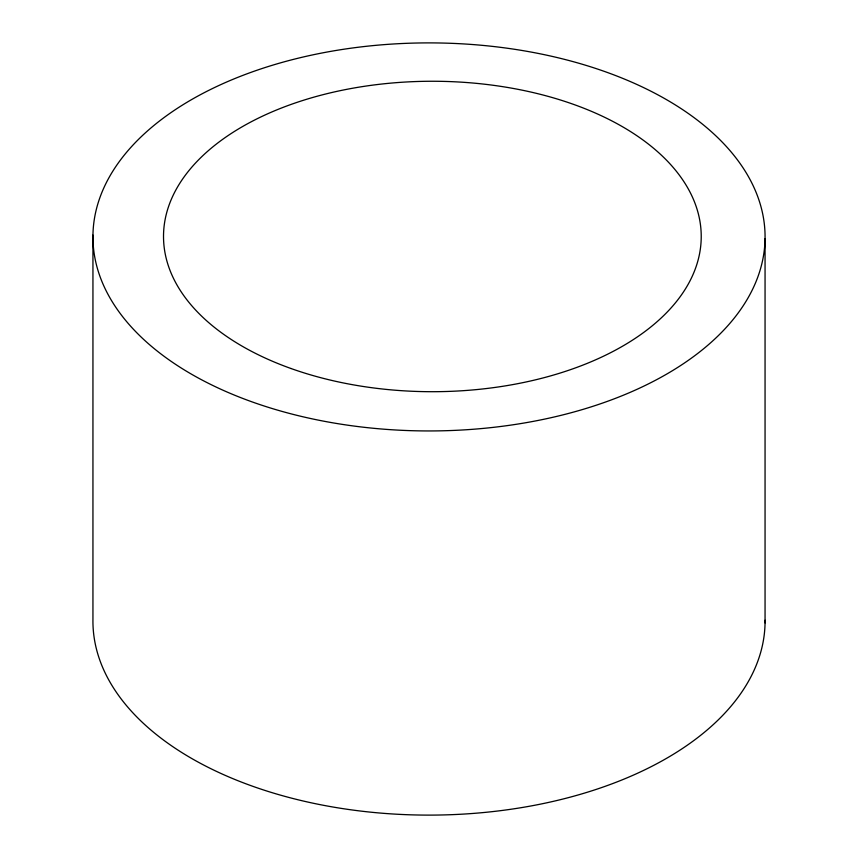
<?xml version="1.0" encoding="UTF-8"?>
<svg xmlns="http://www.w3.org/2000/svg" width="858" height="858" viewBox="0 0 858 858"><rect width="100%" height="100%" fill="white"/><g stroke="black" fill="none" stroke-linecap="round" stroke-linejoin="round"><path stroke-width="1.29" d="M765.057 238.738A336.068 194.026 0 0 1 258.237 404.032A336.068 194.026 0 0 1 263.706 67.986A336.068 194.026 0 0 1 765.057 238.738L765.057 622.908M92.943 235.092L92.943 619.261A336.068 194.026 0 0 0 428.153 815.111A336.068 194.026 0 0 0 765.068 620.227M291.001 368.511A268.854 155.223 0 0 0 701.104 241.152A268.854 155.223 0 0 0 305.019 99.775A268.854 155.223 0 0 0 291.001 368.511"/></g></svg>
